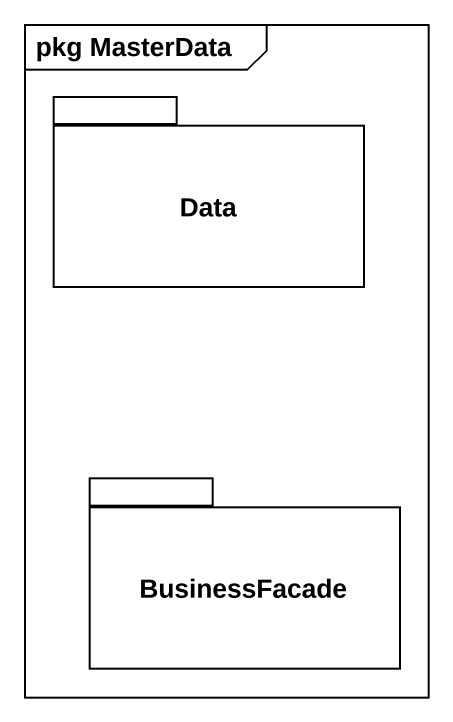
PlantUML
@startuml
mainframe pkg MasterData
package Data {
}
package BusinessFacade {
}
@enduml
